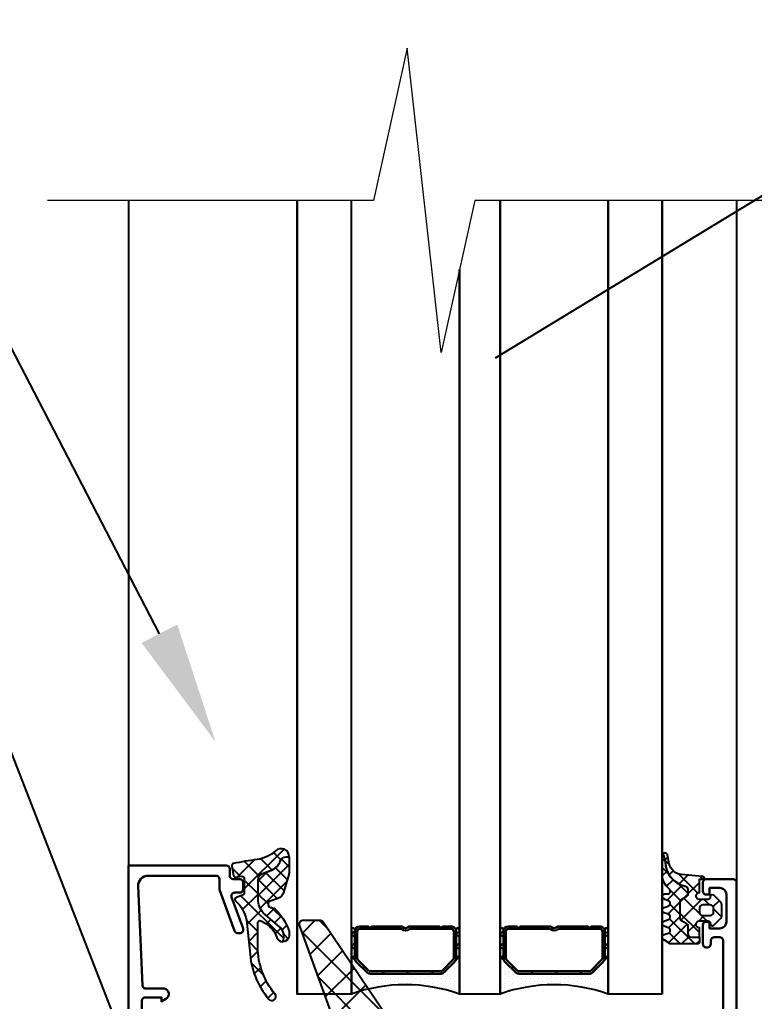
# Model space of a CAD drawing. Header units: millimetres. Extents: x -136099598 to 11807193, y 0 to 779331.
# Drawn here: x 782742 to 784249, y 374694 to 376707 of the extents above; entities that cross this region are included whole.
import ezdxf
from ezdxf import colors
from ezdxf.entities.mleader import LeaderData, LeaderLine
from ezdxf.math import Vec2, Vec3

# ---------------------------------------------------------------- set-up
doc = ezdxf.new("R2010")
doc.units = ezdxf.units.MM
doc.header["$MEASUREMENT"] = 0
doc.layers.get('0').update_dxf_attribs({"color": 250, "lineweight": 9})
doc.layers.add('A-OKNO-RAM', color=140, linetype='Continuous')
doc.layers.add('PDF _Геометрия', color=7, linetype='Continuous', lineweight=0)
doc.layers.add('АР_Тонкие', color=250, linetype='Continuous', lineweight=5)
doc.styles.add('ISOCPEUR', font='isocpeur.ttf', dxfattribs={"width": 0.7})

# ---------------------------------------------------------------- blocks, each defined once
blk = doc.blocks.new('*U1399')
at = {"color": 8}
blk.add_lwpolyline([(0, -7.508), (0, -1), (2.25, -0.5), (-2.25, 0), (0, 0.5), (0, 5.323)], dxfattribs=at)

msp = doc.modelspace()

# ---------------------------------------------------------------- linework, layer by layer
at = {"layer": 'A-OKNO-RAM', "color": 8}
for p, q in [((782965.199, 376336.154, 0), (782965.199, 374972.002)), ((783422.699, 374708.593), (783422.699, 376336.154, 0)), ((783727.698, 376336.154, 0), (783727.698, 374708.593)), ((783727.698, 374708.593), (783727.698, 376336.154, 0)), ((784060.425, 376336.154, 0), (784060.425, 374708.593)), ((784060.425, 374708.593), (784060.425, 376336.154, 0)), ((784212.925, 376336.154, 0), (784212.925, 374937.343)), ((784060.275, 374980.461), (784065.21, 374985.397)), ((784065.918, 374983.303), (784072.159, 374989.545)), ((784073.081, 374955.04), (784060.275, 374967.847)), ((784075.355, 374973.62), (784065.971, 374983.004)), ((784060.512, 374950.819), (784070.321, 374960.628)), ((784074.574, 374953.053), (784082.761, 374961.241)), ((784133.303, 374915.672), (784094.478, 374954.498)), ((784094.832, 374934.406), (784112.823, 374952.397)), ((784069.15, 374929.577), (784082.523, 374942.951)), ((784070.162, 374900.709), (784100.95, 374931.497)), ((784112.863, 374915.259), (784092.892, 374935.23)), ((784113.14, 374913.808), (784136.675, 374937.343)), ((784066.152, 374902.21), (784060.277, 374908.085)), ((784097.669, 374900.573), (784076.192, 374922.05)), ((784096.568, 374897.236), (784103.898, 374904.565)), ((784104.466, 374905.133), (784112.852, 374913.52)), ((784151.749, 374858.321), (784104.916, 374905.153)), ((784071.728, 374872.395), (784096.255, 374896.923)), ((784096.227, 374872.135), (784076.376, 374891.987)), ((784098.577, 374860.338), (784140.922, 374902.684)), ((784157.382, 374891.593), (784146.291, 374902.684)), ((784165.006, 374887.862), (784177.14, 374899.996)), ((784182.054, 374866.922), (784165.788, 374883.187)), ((784062.023, 374876.46), (784061.779, 374876.703)), ((784073.314, 374844.102), (784096.227, 374867.015)), ((784127.3, 374811.183), (784075.52, 374862.963)), ((784136.675, 374834.489), (784096.504, 374874.659)), ((784135.334, 374858.19), (784146.555, 374869.411)), ((784165.46, 374849.41), (784181.001, 374864.951)), ((783348.056, 374859.018), (783321.935, 374832.897)), ((783357.621, 374859.018), (783374.246, 374842.394)), ((783483.808, 374847.229), (783478.817, 374842.238)), ((783530.656, 374844.277), (783526.901, 374840.523)), ((783583.407, 374847.229), (783578.416, 374842.238)), ((783632.017, 374846.04), (783628.132, 374842.155)), ((783788.808, 374847.229), (783783.817, 374842.238)), ((783835.655, 374844.277), (783831.9, 374840.523)), ((783888.407, 374847.229), (783883.416, 374842.238)), ((783937.016, 374846.04), (783933.132, 374842.155)), ((784072.898, 374813.806), (784111.208, 374852.116)), ((784113.141, 374835.997), (784129.874, 374852.73)), ((784160.837, 374849.232), (784159.473, 374850.597)), ((783320.417, 374837.085), (783495.502, 374662)), ((783380.807, 374832.632), (783337.666, 374789.491)), ((783727.698, 374840.298), (783727.698, 374784.843)), ((783734.63, 374784.843), (783734.63, 374840.298)), ((784097.423, 374811.18), (784074.361, 374834.242)), ((784100.152, 374811.181), (784115.629, 374826.657)), ((784130.034, 374811.183), (784136.523, 374817.671)), ((783404.579, 374797.267), (783353.397, 374746.085)), ((783422.699, 374784.843), (783422.699, 374708.593)), ((783423.714, 374782.392), (783429.63, 374788.309)), ((783434.621, 374798.043), (783429.63, 374793.052)), ((783637.585, 374801.808), (783632.594, 374796.817)), ((783637.585, 374784.843), (783637.585, 374782.218)), ((783638.6, 374782.392), (783644.516, 374788.309)), ((783644.516, 374708.593), (783644.516, 374784.843)), ((783727.698, 374784.843), (783727.698, 374708.593)), ((783728.713, 374782.392), (783734.63, 374788.309)), ((783739.621, 374798.043), (783734.63, 374793.052)), ((783942.584, 374801.808), (783937.593, 374796.817)), ((783943.599, 374782.392), (783949.516, 374788.309)), ((783949.516, 374708.593), (783949.516, 374784.843)), ((783431.502, 374774.619), (783431.502, 374774.619)), ((783431.502, 374765.815), (783431.502, 374765.815)), ((783450.489, 374764.111), (783446.96, 374760.582)), ((783633.98, 374770.217), (783633.98, 374770.217)), ((783642.784, 374774.619), (783642.784, 374774.619)), ((783642.784, 374765.815), (783642.784, 374765.815)), ((783736.502, 374774.619), (783736.502, 374774.619)), ((783736.502, 374765.815), (783736.502, 374765.815)), ((783755.489, 374764.111), (783751.959, 374760.582)), ((783938.98, 374770.217), (783938.98, 374770.217)), ((783947.783, 374774.619), (783947.783, 374774.619)), ((783947.783, 374765.815), (783947.783, 374765.815)), ((783354.031, 374744.334), (783572.076, 374526.29)), ((783428.351, 374761.902), (783369.128, 374702.679)), ((783431.502, 374757.012), (783431.502, 374757.012)), ((783431.502, 374748.208), (783431.502, 374748.208)), ((783440.305, 374761.414), (783440.305, 374761.414)), ((783440.305, 374752.61), (783440.305, 374752.61)), ((783440.305, 374743.807), (783440.305, 374743.807)), ((783449.109, 374757.012), (783449.109, 374757.012)), ((783449.109, 374748.208), (783449.109, 374748.208)), ((783457.912, 374743.807), (783457.912, 374743.807)), ((783466.716, 374748.208), (783466.716, 374748.208)), ((783475.519, 374743.807), (783475.519, 374743.807)), ((783484.322, 374748.208), (783484.322, 374748.208)), ((783491.353, 374755.175), (783486.362, 374750.184)), ((783493.126, 374743.807), (783493.126, 374743.807)), ((783501.929, 374748.208), (783501.929, 374748.208)), ((783510.733, 374743.807), (783510.733, 374743.807)), ((783519.536, 374748.208), (783519.536, 374748.208)), ((783528.339, 374743.807), (783528.339, 374743.807)), ((783541.152, 374755.175), (783536.161, 374750.184)), ((783537.143, 374748.208), (783537.143, 374748.208)), ((783545.946, 374743.807), (783545.946, 374743.807)), ((783554.75, 374748.208), (783554.75, 374748.208)), ((783563.553, 374743.807), (783563.553, 374743.807)), ((783572.356, 374748.208), (783572.356, 374748.208)), ((783581.16, 374743.807), (783581.16, 374743.807)), ((783590.952, 374755.175), (783585.961, 374750.184)), ((783589.963, 374748.208), (783589.963, 374748.208)), ((783598.767, 374743.807), (783598.767, 374743.807)), ((783607.57, 374748.208), (783607.57, 374748.208)), ((783616.373, 374752.61), (783616.373, 374752.61)), ((783616.373, 374743.807), (783616.373, 374743.807)), ((783625.177, 374757.012), (783625.177, 374757.012)), ((783625.177, 374748.208), (783625.177, 374748.208)), ((783633.98, 374761.414), (783633.98, 374761.414)), ((783633.98, 374752.61), (783633.98, 374752.61)), ((783633.98, 374743.807), (783633.98, 374743.807)), ((783642.784, 374757.012), (783642.784, 374757.012)), ((783642.784, 374748.208), (783642.784, 374748.208)), ((783736.502, 374757.012), (783736.502, 374757.012)), ((783736.502, 374748.208), (783736.502, 374748.208)), ((783745.305, 374761.414), (783745.305, 374761.414)), ((783745.305, 374752.61), (783745.305, 374752.61)), ((783745.305, 374743.807), (783745.305, 374743.807)), ((783754.108, 374757.012), (783754.108, 374757.012)), ((783754.108, 374748.208), (783754.108, 374748.208)), ((783762.912, 374743.807), (783762.912, 374743.807)), ((783771.715, 374748.208), (783771.715, 374748.208)), ((783780.519, 374743.807), (783780.519, 374743.807)), ((783789.322, 374748.208), (783789.322, 374748.208)), ((783796.352, 374755.175), (783791.361, 374750.184)), ((783798.125, 374743.807), (783798.125, 374743.807)), ((783806.929, 374748.208), (783806.929, 374748.208)), ((783815.732, 374743.807), (783815.732, 374743.807)), ((783824.535, 374748.208), (783824.535, 374748.208)), ((783833.339, 374743.807), (783833.339, 374743.807)), ((783846.152, 374755.175), (783841.161, 374750.184)), ((783842.142, 374748.208), (783842.142, 374748.208)), ((783850.946, 374743.807), (783850.946, 374743.807)), ((783859.749, 374748.208), (783859.749, 374748.208)), ((783868.552, 374743.807), (783868.552, 374743.807)), ((783877.356, 374748.208), (783877.356, 374748.208)), ((783886.159, 374743.807), (783886.159, 374743.807)), ((783895.951, 374755.175), (783890.96, 374750.184)), ((783894.963, 374748.208), (783894.963, 374748.208)), ((783903.766, 374743.807), (783903.766, 374743.807)), ((783912.569, 374748.208), (783912.569, 374748.208)), ((783921.373, 374752.61), (783921.373, 374752.61)), ((783921.373, 374743.807), (783921.373, 374743.807)), ((783930.176, 374757.012), (783930.176, 374757.012)), ((783930.176, 374748.208), (783930.176, 374748.208)), ((783938.98, 374761.414), (783938.98, 374761.414)), ((783938.98, 374752.61), (783938.98, 374752.61)), ((783938.98, 374743.807), (783938.98, 374743.807)), ((783947.783, 374757.012), (783947.783, 374757.012)), ((783947.783, 374748.208), (783947.783, 374748.208)), ((783452.122, 374726.537), (783384.859, 374659.273)), ((783431.502, 374739.405), (783431.502, 374739.405)), ((783431.502, 374730.602), (783431.502, 374730.602)), ((783440.305, 374735.003), (783440.305, 374735.003)), ((783440.305, 374726.2), (783440.305, 374726.2)), ((783449.109, 374739.405), (783449.109, 374739.405)), ((783449.109, 374730.602), (783449.109, 374730.602)), ((783457.912, 374735.003), (783457.912, 374735.003)), ((783457.912, 374726.2), (783457.912, 374726.2)), ((783466.716, 374739.405), (783466.716, 374739.405)), ((783466.716, 374730.602), (783466.716, 374730.602)), ((783475.519, 374735.003), (783475.519, 374735.003)), ((783475.519, 374726.2), (783475.519, 374726.2)), ((783484.322, 374739.405), (783484.322, 374739.405)), ((783484.322, 374730.602), (783484.322, 374730.602)), ((783493.126, 374735.003), (783493.126, 374735.003)), ((783493.126, 374726.2), (783493.126, 374726.2)), ((783501.929, 374739.405), (783501.929, 374739.405)), ((783501.929, 374730.602), (783501.929, 374730.602)), ((783510.733, 374735.003), (783510.733, 374735.003)), ((783519.536, 374739.405), (783519.536, 374739.405)), ((783519.536, 374730.602), (783519.536, 374730.602)), ((783528.339, 374735.003), (783528.339, 374735.003)), ((783537.143, 374739.405), (783537.143, 374739.405)), ((783537.143, 374730.602), (783537.143, 374730.602)), ((783545.946, 374735.003), (783545.946, 374735.003)), ((783554.75, 374739.405), (783554.75, 374739.405)), ((783554.75, 374730.602), (783554.75, 374730.602)), ((783563.553, 374735.003), (783563.553, 374735.003)), ((783572.356, 374739.405), (783572.356, 374739.405)), ((783572.356, 374730.602), (783572.356, 374730.602)), ((783581.16, 374735.003), (783581.16, 374735.003)), ((783581.16, 374726.2), (783581.16, 374726.2)), ((783589.963, 374739.405), (783589.963, 374739.405)), ((783589.963, 374730.602), (783589.963, 374730.602)), ((783598.767, 374735.003), (783598.767, 374735.003)), ((783598.767, 374726.2), (783598.767, 374726.2)), ((783607.57, 374739.405), (783607.57, 374739.405)), ((783607.57, 374730.602), (783607.57, 374730.602)), ((783616.373, 374735.003), (783616.373, 374735.003)), ((783616.373, 374726.2), (783616.373, 374726.2)), ((783625.177, 374739.405), (783625.177, 374739.405)), ((783625.177, 374730.602), (783625.177, 374730.602)), ((783633.98, 374735.003), (783633.98, 374735.003)), ((783633.98, 374726.2), (783633.98, 374726.2)), ((783642.784, 374739.405), (783642.784, 374739.405)), ((783642.784, 374730.602), (783642.784, 374730.602)), ((783736.502, 374739.405), (783736.502, 374739.405)), ((783736.502, 374730.602), (783736.502, 374730.602)), ((783745.305, 374735.003), (783745.305, 374735.003)), ((783745.305, 374726.2), (783745.305, 374726.2)), ((783754.108, 374739.405), (783754.108, 374739.405)), ((783754.108, 374730.602), (783754.108, 374730.602)), ((783762.912, 374735.003), (783762.912, 374735.003)), ((783762.912, 374726.2), (783762.912, 374726.2)), ((783771.715, 374739.405), (783771.715, 374739.405)), ((783771.715, 374730.602), (783771.715, 374730.602)), ((783780.519, 374735.003), (783780.519, 374735.003)), ((783780.519, 374726.2), (783780.519, 374726.2)), ((783789.322, 374739.405), (783789.322, 374739.405)), ((783789.322, 374730.602), (783789.322, 374730.602)), ((783798.125, 374735.003), (783798.125, 374735.003)), ((783798.125, 374726.2), (783798.125, 374726.2)), ((783806.929, 374739.405), (783806.929, 374739.405)), ((783806.929, 374730.602), (783806.929, 374730.602)), ((783815.732, 374735.003), (783815.732, 374735.003)), ((783824.535, 374739.405), (783824.535, 374739.405)), ((783824.535, 374730.602), (783824.535, 374730.602)), ((783833.339, 374735.003), (783833.339, 374735.003)), ((783842.142, 374739.405), (783842.142, 374739.405)), ((783842.142, 374730.602), (783842.142, 374730.602)), ((783850.946, 374735.003), (783850.946, 374735.003)), ((783859.749, 374739.405), (783859.749, 374739.405)), ((783859.749, 374730.602), (783859.749, 374730.602)), ((783868.552, 374735.003), (783868.552, 374735.003)), ((783877.356, 374739.405), (783877.356, 374739.405)), ((783877.356, 374730.602), (783877.356, 374730.602)), ((783886.159, 374735.003), (783886.159, 374735.003)), ((783886.159, 374726.2), (783886.159, 374726.2)), ((783894.963, 374739.405), (783894.963, 374739.405)), ((783894.963, 374730.602), (783894.963, 374730.602)), ((783903.766, 374735.003), (783903.766, 374735.003)), ((783903.766, 374726.2), (783903.766, 374726.2)), ((783912.569, 374739.405), (783912.569, 374739.405)), ((783912.569, 374730.602), (783912.569, 374730.602)), ((783921.373, 374735.003), (783921.373, 374735.003)), ((783921.373, 374726.2), (783921.373, 374726.2)), ((783930.176, 374739.405), (783930.176, 374739.405)), ((783930.176, 374730.602), (783930.176, 374730.602)), ((783938.98, 374735.003), (783938.98, 374735.003)), ((783938.98, 374726.2), (783938.98, 374726.2)), ((783947.783, 374739.405), (783947.783, 374739.405)), ((783947.783, 374730.602), (783947.783, 374730.602)), ((783422.699, 374708.593), (783311.79, 374708.593)), ((783422.699, 374708.593), (783311.79, 374708.593)), ((783431.502, 374721.798), (783431.502, 374721.798)), ((783431.502, 374712.995), (783431.502, 374712.995)), ((783440.305, 374717.397), (783440.305, 374717.397)), ((783449.109, 374721.798), (783449.109, 374721.798)), ((783466.716, 374721.798), (783466.716, 374721.798)), ((783607.57, 374721.798), (783607.57, 374721.798)), ((783616.373, 374717.397), (783616.373, 374717.397)), ((783625.177, 374721.798), (783625.177, 374721.798)), ((783633.98, 374717.397), (783633.98, 374717.397)), ((783642.784, 374721.798), (783642.784, 374721.798)), ((783642.784, 374712.995), (783642.784, 374712.995)), ((783727.698, 374708.593), (783644.516, 374708.593)), ((783736.502, 374721.798), (783736.502, 374721.798)), ((783736.502, 374712.995), (783736.502, 374712.995)), ((783745.305, 374717.397), (783745.305, 374717.397)), ((783754.108, 374721.798), (783754.108, 374721.798)), ((783771.715, 374721.798), (783771.715, 374721.798)), ((783912.569, 374721.798), (783912.569, 374721.798)), ((783921.373, 374717.397), (783921.373, 374717.397)), ((783930.176, 374721.798), (783930.176, 374721.798)), ((783938.98, 374717.397), (783938.98, 374717.397)), ((783947.783, 374721.798), (783947.783, 374721.798)), ((783947.783, 374712.995), (783947.783, 374712.995)), ((784060.425, 374708.593), (783949.516, 374708.593))]:
    msp.add_line(p, q, dxfattribs=at)
at = {"layer": 'A-OKNO-RAM', "color": 8, "extrusion": (0, 0, -1)}
for p, q in [((783202.96, 374923.997), (783284.525, 375005.561)), ((783259.792, 374963.175), (783237.061, 374985.906)), ((783277.998, 374983.875), (783263.13, 374998.743)), ((783295.185, 374969.489), (783279.272, 374985.402)), ((783195.524, 374949.632), (783178.206, 374966.949)), ((783188.844, 374948.787), (783223.707, 374983.649)), ((783233.636, 374950.425), (783203.599, 374980.462)), ((783231.534, 374910.863), (783295.182, 374974.511)), ((783291.217, 374943.578), (783267.291, 374967.503)), ((783231.534, 374940.743), (783250.18, 374959.389)), ((783270.689, 374904.345), (783231.548, 374943.487)), ((783284.496, 374920.418), (783246.799, 374958.115)), ((783231.395, 374913.76), (783202.96, 374942.195)), ((783235.468, 374884.918), (783290.026, 374939.476)), ((783283.953, 374822.295), (783196.202, 374910.047)), ((783199.454, 374881.585), (783231.395, 374913.526)), ((783251.683, 374893.472), (783231.534, 374913.621)), ((783249.266, 374868.836), (783264.425, 374883.995)), ((783283.35, 374861.804), (783259.547, 374885.608)), ((783208.217, 374851.442), (783237.549, 374880.774)), ((783265.368, 374855.059), (783278.787, 374868.478)), ((783230.832, 374836.511), (783207.242, 374860.101)), ((783248.057, 374852.376), (783257.387, 374861.706)), ((783266.49, 374831.903), (783278.111, 374843.524)), ((783280.532, 374840.343), (783289.978, 374849.789)), ((783212.153, 374816.473), (783230.832, 374835.151)), ((783293.309, 374821.966), (783283.955, 374831.32)), ((783286.371, 374816.302), (783294.435, 374824.366)), ((783231.023, 374797.414), (783212.177, 374816.26)), ((783215.894, 374781.308), (783231.073, 374796.487)), ((783242.524, 374747.007), (783217.498, 374772.033)), ((783223.539, 374750.047), (783236.766, 374763.274)), ((783235.665, 374723.266), (783247.929, 374735.531)), ((783251.427, 374700.123), (783263.26, 374711.956))]:
    msp.add_line(p, q, dxfattribs=at)
at = {"layer": 'A-OKNO-RAM'}
for p, q in [((783429.63, 374782.218), (783429.63, 374784.843)), ((783734.63, 374782.218), (783734.63, 374784.843)), ((783942.584, 374784.843), (783942.584, 374782.218)), ((783454.312, 374753.229), (783432.676, 374774.866)), ((783634.539, 374774.866), (783612.903, 374753.229)), ((783759.312, 374753.229), (783737.675, 374774.866)), ((783939.539, 374774.866), (783917.902, 374753.229)), ((783605.551, 374750.184), (783461.665, 374750.184)), ((783910.55, 374750.184), (783766.664, 374750.184))]:
    msp.add_line(p, q, dxfattribs=at)
at = {"layer": 'A-OKNO-RAM', "color": 8}
for points in [[(783311.79, 376336.154), (783311.79, 374708.593)], [(783949.516, 376336.154), (783949.516, 374708.593)], [(783644.516, 376194.63), (783644.516, 374708.593)]]:
    msp.add_lwpolyline(points, close=True, dxfattribs=at)
for points in [[(783202.96, 374915.419), (783202.96, 374915.419, -0.3153), (783200.224, 374911.511), (783186.287, 374906.438), (783186.287, 374906.438, 0.570387), (783184.971, 374899.399, -0.16767), (783207.214, 374860.35), (783214.427, 374796.279), (783214.427, 374796.279, 0.162911), (783253.155, 374698.03, 1), (783265.896, 374708.728, -0.176415), (783230.83, 374805.02), (783230.833, 374854.896), (783230.833, 374854.896, -0.55617), (783236.837, 374858.624, -0.0216088), (783246.982, 374853.045, -0.180288), (783269.447, 374824.678, 0.325222), (783281.987, 374815.557, 0.312511), (783276.172, 374845.632), (783241.749, 374875.086), (783241.749, 374875.086, -0.182266), (783231.395, 374902.546), (783231.395, 374942.868), (783231.395, 374942.868, -0.312208), (783240.371, 374955.841), (783259.271, 374962.962), (783259.271, 374962.962, 0.219562), (783276.86, 374981.47, -0.322699), (783289.013, 374989.956), (783295.168, 374990.042), (783295.168, 374990.042, 0.654255), (783267.232, 375002.253, -0.154811), (783229.295, 374984.418, 0.0194571), (783180.619, 374976.003, 0.416748), (783177.411, 374971.042), (783181.163, 374951.73), (783181.163, 374951.73, 0.399586), (783185.833, 374948.406), (783198.279, 374949.98), (783198.279, 374949.98, -0.451558), (783202.96, 374945.854), (783202.96, 374945.854)], [(783271.752, 374904.725), (783271.752, 374904.725), (783256.25, 374899.194, 0.841809), (783258.587, 374885.691, -0.196641), (783267.632, 374881.45, -0.10771), (783293.876, 374840.571, -0.0892737), (783295.181, 374833.32), (783295.181, 374833.32), (783295.181, 374828.737, -0.411153), (783282.139, 374815.557, 0.311931), (783276.266, 374845.734), (783276.266, 374845.734), (783241.847, 374875.184, -0.182205), (783231.534, 374902.546), (783231.534, 374902.546), (783231.534, 374942.868, -0.312208), (783240.42, 374955.711), (783240.42, 374955.711), (783259.321, 374962.833, 0.219567), (783276.991, 374981.425, -0.322728), (783289.013, 374989.817), (783289.013, 374989.817), (783295.172, 374989.903, -0.00856476), (783295.174, 374989.552), (783295.174, 374989.552), (783295.189, 374961.222, -0.070848), (783294.09, 374953.481), (783294.09, 374953.481), (783283.529, 374917.083, -0.23773)], [(784136.675, 374902.684), (784136.675, 374902.684, -1), (784136.675, 374916.548), (784136.675, 374944.275), (784147.766, 374944.275), (784147.766, 374944.275, 0.41421), (784142.22, 374949.82), (784099.612, 374953.554), (784099.612, 374953.554, -0.334543), (784074.815, 374975.884), (784071.416, 374993.367), (784071.416, 374993.367, 0.643242), (784061.602, 374995.721), (784063.5, 374991.94), (784063.5, 374991.94, -0.0675268), (784066.447, 374979.501, 0.3416), (784107.665, 374929.712, -0.353497), (784113.14, 374922.935), (784113.14, 374913.904), (784113.14, 374913.904, -0.267949), (784109.675, 374907.901), (784099.97, 374902.298), (784099.97, 374902.298, 0.267949), (784096.504, 374896.295), (784096.504, 374865.282), (784096.504, 374865.282, 0.267949), (784099.97, 374859.278), (784109.675, 374853.676), (784109.675, 374853.676, -0.267949), (784113.141, 374847.672), (784113.141, 374832.266), (784113.141, 374832.266, 0.414214), (784120.073, 374825.334), (784136.675, 374825.334), (784136.675, 374844.457), (784136.675, 374844.457, -1), (784136.675, 374858.321), (784154.698, 374858.321), (784154.698, 374858.321, -0.414214), (784158.857, 374854.162), (784158.857, 374852.775), (784158.857, 374852.775, 0.667817), (784165.954, 374849.832), (784180.392, 374864.256), (784180.392, 374864.256, 0.199038), (784182.425, 374869.16), (784182.425, 374891.842), (784182.425, 374891.842, 0.199004), (784180.393, 374896.745), (784165.955, 374911.172), (784165.955, 374911.172, 0.667911), (784158.856, 374908.23), (784158.856, 374906.843), (784158.856, 374906.843, -0.414214), (784154.697, 374902.684), (784154.697, 374902.684)], [(783429.63, 374784.843), (783429.63, 374840.298, 1.00000133), (783422.699, 374840.298), (783422.699, 374784.843, 0.99999867)], [(783644.516, 374784.843), (783644.516, 374840.298, 1.00000133), (783637.585, 374840.298), (783637.585, 374784.843, 0.99999867)], [(783949.516, 374784.843), (783949.516, 374840.298, 1.00000133), (783942.584, 374840.298), (783942.584, 374784.843, 0.99999867)]]:
    msp.add_lwpolyline(points, format="xyb", close=True, dxfattribs=at)
at = {"layer": 'A-OKNO-RAM', "color": 8, "extrusion": (0, 0, -1)}
for points in [[(-784064.385, 374875.144), (-784064.385, 374875.144, 0.767333), (-784064.385, 374885.857), (-784072.801, 374889.008), (-784072.801, 374889.008, -0.767324), (-784072.801, 374899.721), (-784064.385, 374902.871), (-784064.385, 374902.871, 0.87698), (-784065.82, 374913.773), (-784071.366, 374913.773), (-784071.366, 374913.773, -0.698124), (-784074.954, 374923.547, 0.220237), (-784060.275, 374955.258), (-784060.275, 374992.298), (-784060.275, 374992.298, 0.161167), (-784061.365, 374995.608), (-784063.234, 374991.883), (-784063.234, 374991.883, 0.0674672), (-784066.17, 374979.492, -0.34158), (-784107.496, 374929.577, 0.353524), (-784112.863, 374922.935), (-784112.863, 374913.904), (-784112.863, 374913.904, 0.267949), (-784109.467, 374908.021), (-784099.762, 374902.418), (-784099.762, 374902.418, -0.267949), (-784096.227, 374896.295), (-784096.227, 374865.282), (-784096.227, 374865.282, -0.267949), (-784099.762, 374859.158), (-784109.467, 374853.556), (-784109.467, 374853.556, 0.267949), (-784112.863, 374847.672), (-784112.863, 374832.266), (-784112.863, 374832.266, -0.414214), (-784119.934, 374825.195), (-784136.523, 374825.195), (-784136.523, 374815.342), (-784136.523, 374815.342, 0.414214), (-784132.364, 374811.183), (-784076.918, 374811.179), (-784063.048, 374820.244), (-784063.048, 374820.244, 0.668184), (-784064.385, 374830.403), (-784072.801, 374833.553), (-784072.801, 374833.553, -0.767324), (-784072.801, 374844.266), (-784064.385, 374847.417), (-784064.385, 374847.417, 0.767333), (-784064.385, 374858.13), (-784072.801, 374861.281), (-784072.801, 374861.281, -0.767325), (-784072.801, 374871.994), (-784072.801, 374871.994)], [(-784136.675, 374876.343), (-784136.675, 374876.343, -0.414225), (-784143.607, 374869.411), (-784143.607, 374869.411), (-784158.857, 374869.412, -0.414235), (-784165.788, 374876.343), (-784165.788, 374876.343), (-784165.788, 374884.662, -0.414235), (-784158.857, 374891.593), (-784158.857, 374891.593), (-784143.607, 374891.593, -0.414225), (-784136.675, 374884.662), (-784136.675, 374884.662)]]:
    msp.add_lwpolyline(points, format="xyb", close=True, dxfattribs=at)
at = {"layer": 'A-OKNO-RAM', "color": 8}
for points in [[(784146.773, 374947.441), (784143.607, 374944.275), (784137.661, 374950.22)], [(783429.63, 374824.245), (783422.699, 374831.177), (783429.63, 374838.108)], [(783644.516, 374824.245), (783637.585, 374831.177), (783644.516, 374838.108)], [(783734.63, 374824.245), (783727.698, 374831.177), (783734.63, 374838.108)], [(783949.516, 374824.245), (783942.584, 374831.177), (783949.516, 374838.108)], [(783429.63, 374799.345), (783422.699, 374806.277), (783429.63, 374813.209)], [(783644.516, 374799.345), (783637.585, 374806.277), (783644.516, 374813.209)], [(783734.63, 374799.345), (783727.698, 374806.277), (783734.63, 374813.209)], [(783949.516, 374799.345), (783942.584, 374806.277), (783949.516, 374813.209)]]:
    msp.add_lwpolyline(points, dxfattribs=at)
at = {"layer": 'A-OKNO-RAM', "color": 8, "extrusion": (0, 0, -1)}
msp.add_lwpolyline([(-783533.41, 374605.605), (-783365.131, 374855.953, -0.249752), (-783359.378, 374859.018), (-783359.378, 374859.018), (-783322.353, 374859.018, -0.520132), (-783315.836, 374849.724), (-783315.836, 374849.724), (-783393.688, 374634.91, 0.319952)], format="xyb", dxfattribs=at)
at = {"layer": 'A-OKNO-RAM', "color": 8}
for centre, radius, start, end in [((783731.164, 374840.298), 3.466, 359.99985, 180), ((783426.165, 374784.843), 3.466, 180, 359.99985), ((783641.051, 374784.843), 3.466, 180, 359.99985), ((783731.164, 374784.843), 3.466, 180, 359.99985), ((783731.164, 374784.843), 3.466, 180, 359.99985), ((783946.05, 374784.843), 3.466, 180, 359.99985), ((783533.608, 374394.268), 333.319, 70.564785, 109.435388), ((783838.607, 374394.268), 333.319, 70.564785, 109.435388)]:
    msp.add_arc(centre, radius, start, end, dxfattribs=at)
at = {"layer": 'A-OKNO-RAM'}
for centre, start, end in [((783440.028, 374782.218), 180, 225.000014), ((783627.187, 374782.218), 314.999749, 359.99985), ((783745.028, 374782.218), 180, 225.000014), ((783932.186, 374782.218), 314.999749, 359.99985), ((783461.665, 374760.582), 225.000014, 270.000219), ((783605.551, 374760.582), 270.000219, 314.999749), ((783766.664, 374760.582), 225.000014, 270.000219), ((783910.55, 374760.582), 270.000219, 314.999749)]:
    msp.add_arc(centre, 10.398, start, end, dxfattribs=at)
at = {"layer": 'PDF _Геометрия', "lineweight": 30}
for points in [[(782965.199, 374604.617), (782965.199, 374972.002), (783166.22, 374972.002, -0.414206), (783173.152, 374965.07), (783173.152, 374965.07), (783173.152, 374951.207, 0.414216), (783180.084, 374944.275), (783180.084, 374944.275), (783193.948, 374944.275, -0.414208), (783200.879, 374937.343), (783200.879, 374937.343), (783200.879, 374923.48, -0.414204), (783193.948, 374916.548), (783193.948, 374916.548), (783183.467, 374916.548, 0.519987), (783176.95, 374907.244), (783176.95, 374907.244), (783200.468, 374842.67, -0.520202), (783193.951, 374833.366), (783193.951, 374833.366), (783189.532, 374833.366, -0.31525), (783183.018, 374837.926), (783183.018, 374837.926), (783152.775, 374920.971, -0.0875337), (783152.357, 374923.343), (783152.357, 374923.343), (783152.357, 374944.275, 0.414205), (783145.425, 374951.207), (783145.425, 374951.207), (783006.118, 374951.207, 0.426803), (782985.342, 374929.521), (782985.342, 374929.521), (782994.043, 374726.32, 0.401735), (783000.968, 374719.685), (783000.968, 374719.685), (783038.845, 374719.685, -0.740526), (783041.882, 374698.454), (783041.882, 374698.454), (783033.131, 374693.344), (783033.131, 374701.662), (782999.858, 374701.662, 0.414215), (782992.926, 374694.73), (782992.926, 374694.73), (782992.927, 374667.003)], [(784185.196, 374594.912), (784185.196, 374818.116, 0.414214), (784178.264, 374825.048), (784178.264, 374825.048), (784167.173, 374825.048, 0.414214), (784160.241, 374818.116), (784160.241, 374818.116), (784160.241, 374811.184, -0.414214), (784153.31, 374804.252), (784153.31, 374804.252), (784150.537, 374804.252, -0.414214), (784143.605, 374811.184), (784143.605, 374811.184), (784143.605, 374850.002, -0.414214), (784150.537, 374856.934), (784150.537, 374856.934), (784157.469, 374856.934), (784157.469, 374843.07), (784178.264, 374843.07, 0.414214), (784192.128, 374856.934), (784192.128, 374856.934), (784192.128, 374912.388, 0.414214), (784178.264, 374926.252), (784178.264, 374926.252), (784157.469, 374926.252), (784157.469, 374912.388), (784150.537, 374912.388, -0.414214), (784143.605, 374919.32), (784143.605, 374919.32), (784143.605, 374937.343, -0.414214), (784150.537, 374944.275), (784150.537, 374944.275), (784205.991, 374944.275, -0.414214), (784212.923, 374937.343), (784212.923, 374937.343), (784212.925, 373523.254, -0.414214)]]:
    msp.add_lwpolyline(points, format="xyb", dxfattribs=at)
for points in [[(783609.857, 374847.229), (783606.392, 374843.763), (783602.926, 374847.229), (783540.574, 374847.229, -0.49751951), (783526.641, 374847.229), (783464.289, 374847.229), (783460.824, 374843.763), (783457.358, 374847.229), (783440.028, 374847.229, 0.41421326), (783429.63, 374836.832), (783429.63, 374782.218, 0.19891232), (783432.676, 374774.866), (783454.312, 374753.229, 0.19891336), (783461.665, 374750.184), (783605.551, 374750.184, 0.19891025), (783612.903, 374753.229), (783634.539, 374774.866, 0.19891284), (783637.585, 374782.218), (783637.585, 374836.832, 0.41421464), (783627.187, 374847.229)], [(783914.857, 374847.229), (783911.391, 374843.763), (783907.925, 374847.229), (783845.573, 374847.229, -0.49751951), (783831.641, 374847.229), (783769.289, 374847.229), (783765.823, 374843.763), (783762.357, 374847.229), (783745.028, 374847.229, 0.41421326), (783734.63, 374836.832), (783734.63, 374782.218, 0.19891232), (783737.675, 374774.866), (783759.312, 374753.229, 0.19891336), (783766.664, 374750.184), (783910.55, 374750.184, 0.19891025), (783917.902, 374753.229), (783939.539, 374774.866, 0.19891284), (783942.584, 374782.218), (783942.584, 374836.832, 0.41421464), (783932.186, 374847.229)], [(783542.725, 374842.238, -0.38014305), (783524.49, 374842.238), (783440.028, 374842.238, 0.41421326), (783434.621, 374836.832), (783434.621, 374782.218, 0.19891232), (783436.205, 374778.395), (783457.841, 374756.759, 0.19891336), (783461.665, 374755.175), (783605.551, 374755.175, 0.19891025), (783609.374, 374756.759), (783631.01, 374778.395, 0.19891284), (783632.594, 374782.218), (783632.594, 374836.832, 0.41421464), (783627.187, 374842.238)], [(783847.724, 374842.238, -0.38014305), (783829.49, 374842.238), (783745.028, 374842.238, 0.41421326), (783739.621, 374836.832), (783739.621, 374782.218, 0.19891232), (783741.204, 374778.395), (783762.841, 374756.759, 0.19891336), (783766.664, 374755.175), (783910.55, 374755.175, 0.19891025), (783914.373, 374756.759), (783936.01, 374778.395, 0.19891284), (783937.593, 374782.218), (783937.593, 374836.832, 0.41421464), (783932.186, 374842.238)]]:
    msp.add_lwpolyline(points, format="xyb", close=True, dxfattribs=at)
at = {"layer": 'АР_Тонкие', "linetype": 'ByBlock', "lineweight": -2, "extrusion": (0, 0, -1)}
msp.add_lwpolyline([(-783718.068, 376012.879), (-784818.58, 376681.742)], dxfattribs=at)

# ---------------------------------------------------------------- block references
at = {"xscale": -138.6361401169011, "yscale": 138.6361401169011, "zscale": 138.6361401169008, "rotation": 90}
msp.add_blockref('*U1399', (783537.33, 376336.154, 0), dxfattribs=at)

# ---------------------------------------------------------------- leaders
at = {"layer": 'АР_Тонкие'}
ml = msp.add_multileader_mtext('Standard', dxfattribs=at)
ml.set_content('\\pxsm1,ql;Дверной блок', color=256, style='ISOCPEUR')
ml.set_leader_properties()
ml.build(insert=Vec2(0, 0))
ml.multileader.update_dxf_attribs({"text_left_attachment_type": 6, "text_right_attachment_type": 6, "dogleg_length": 100, "arrow_head_size": 250})
ctx = ml.context
ctx.base_point, ctx.char_height, ctx.arrow_head_size, ctx.landing_gap_size, ctx.plane_origin, ctx.plane_x_axis = Vec3(782294.5, 376670.748), 250, 250, 25, Vec3(740127.551, 354015.014), Vec3(-1, 0)
ctx.left_attachment, ctx.right_attachment = 6, 6
notes = []
notes.append((ctx, [(1, (1, 1, 0), (782394.5, 376670.748), (-1, 0), 100, [(0, [(783144.058, 375225.551)], 0, [])])]))
ctx.mtext.insert, ctx.mtext.width, ctx.mtext.defined_height, ctx.mtext.flow_direction = Vec3(780817, 376995.748), 8498.60878, 1142.931, 5
ml = msp.add_multileader_mtext('Standard', dxfattribs=at)
ml.set_content('\\pxsm1,ql;Пароизоляционная лента', color=256, style='ISOCPEUR')
ml.set_leader_properties()
ml.build(insert=Vec2(0, 0))
ml.multileader.update_dxf_attribs({"text_left_attachment_type": 6, "text_right_attachment_type": 6, "dogleg_length": 100, "arrow_head_size": 250})
ctx = ml.context
ctx.base_point, ctx.char_height, ctx.arrow_head_size, ctx.landing_gap_size, ctx.plane_origin, ctx.plane_x_axis = Vec3(782267.769, 376119.244), 250, 250, 25, Vec3(739252.236, 353505.978), Vec3(-1, 0)
ctx.left_attachment, ctx.right_attachment = 6, 6
notes.append((ctx, [(1, (1, 1, 0), (782367.769, 376119.244), (-1, 0), 100, [(0, [(783476.609, 373278.706)], 0, [])])]))
ctx.mtext.insert, ctx.mtext.width, ctx.mtext.defined_height, ctx.mtext.flow_direction = Vec3(779486.519, 376444.244), 8498.60878, 1142.931, 5
ml = msp.add_multileader_mtext('Standard', dxfattribs=at)
ml.set_content('\\pxsm1,ql;Пенный утеплитель', color=256, style='ISOCPEUR')
ml.set_leader_properties()
ml.build(insert=Vec2(0, 0))
ml.multileader.update_dxf_attribs({"text_left_attachment_type": 6, "text_right_attachment_type": 6, "dogleg_length": 100, "arrow_head_size": 250})
ctx = ml.context
ctx.base_point, ctx.char_height, ctx.arrow_head_size, ctx.landing_gap_size, ctx.plane_origin, ctx.plane_x_axis = Vec3(782136.471, 375499.966), 250, 250, 25, Vec3(738012.997, 350476.737), Vec3(-1, 0)
ctx.left_attachment, ctx.right_attachment = 6, 6
notes.append((ctx, [(1, (1, 1, 0), (782236.471, 375499.966), (-1, 0), 100, [(0, [(783132.249, 373342.909)], 0, [])])]))
ctx.mtext.insert, ctx.mtext.width, ctx.mtext.defined_height, ctx.mtext.flow_direction = Vec3(779976.471, 375824.966), 8498.60878, 1142.931, 5
for ctx, leaders in notes:
    for number, flags, end, landing, length, lines in leaders:
        leader = LeaderData()
        leader.index, (leader.has_last_leader_line, leader.has_dogleg_vector, leader.attachment_direction) = number, flags
        leader.last_leader_point, leader.dogleg_vector, leader.dogleg_length = Vec3(end), Vec3(landing), length
        for number, points, colour, breaks in lines:
            line = LeaderLine()
            line.index, line.vertices, line.color, line.breaks = number, Vec3.list(points), colors.encode_raw_color(colour), breaks
            leader.lines.append(line)
        ctx.leaders.append(leader)

doc.saveas('drawing.dxf')
